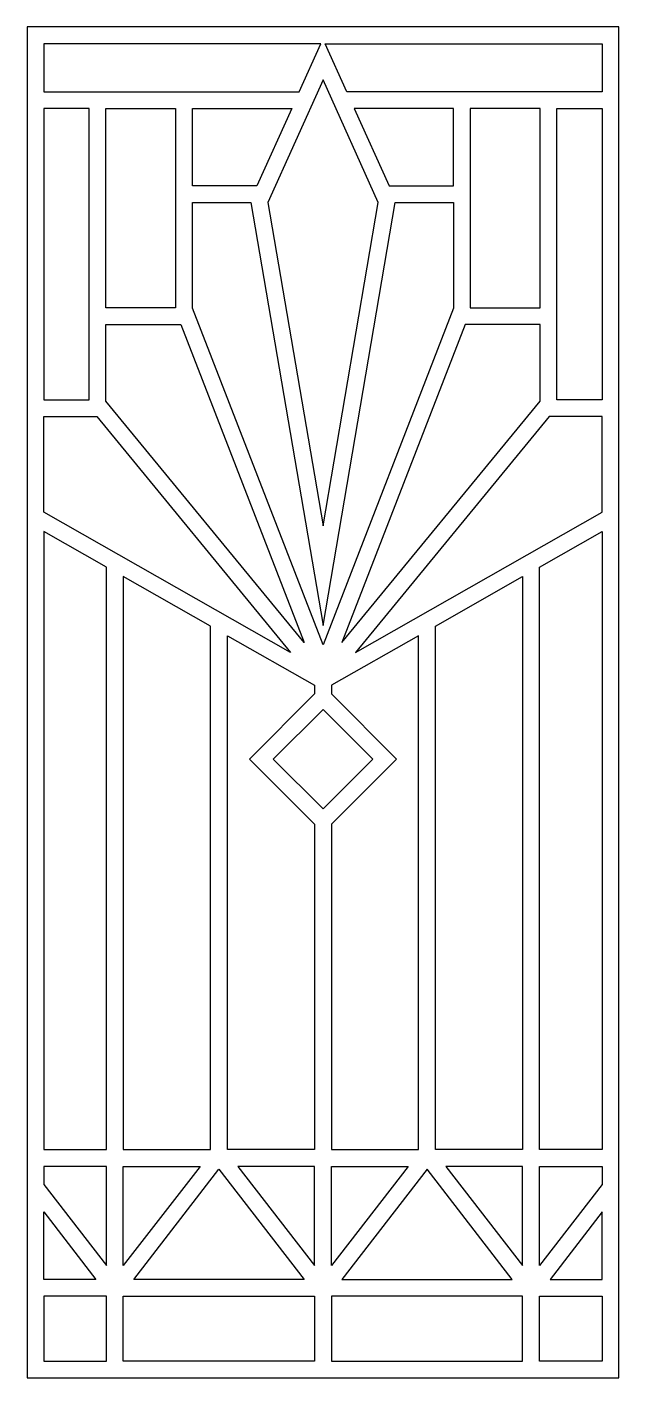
# Model space of a CAD drawing. Extents: x 61 to 1121, y 43 to 2460.
import ezdxf

# ---------------------------------------------------------------- set-up
doc = ezdxf.new("R2010")
doc.units = 0
doc.layers.add('LAYER_01', color=7, linetype='CONTINUOUS')

msp = doc.modelspace()

# ---------------------------------------------------------------- linework, layer by layer
at = {"layer": 'LAYER_01'}
for points in [[(61.4, 42.6), (1121.1, 42.6), (1121.1, 2460.2), (61.4, 2460.2)], [(587.3, 2430.2), (91.4, 2430.2), (91.4, 2344.2), (548.7, 2344.2)], [(595.2, 2430.2), (1091.1, 2430.2), (1091.1, 2344.2), (633.8, 2344.2)], [(591.3, 1567.3), (690.1, 2146), (591.3, 2365.7), (492.5, 2146)], [(91.4, 1793), (172.4, 1793), (172.4, 2314.2), (91.4, 2314.2)], [(202.4, 2314.2), (327.5, 2314.2), (327.5, 1957.9), (202.4, 1957.9)], [(535.2, 2314.2), (473.1, 2176), (357.5, 2176), (357.5, 2314.2)], [(647.3, 2314.2), (709.5, 2176), (825, 2176), (825, 2314.2)], [(980.1, 2314.2), (855, 2314.2), (855, 1957.9), (980.1, 1957.9)], [(1091.1, 1793), (1010.1, 1793), (1010.1, 2314.2), (1091.1, 2314.2)], [(591.3, 1354.8), (357.5, 1957.1), (357.5, 2146), (462.1, 2146), (591.3, 1389.1), (720.5, 2146), (825, 2146), (825, 1957.1)], [(557.5, 1358.8), (202.4, 1790.9), (202.4, 1927.9), (336.7, 1927.9)], [(625, 1358.8), (980.1, 1790.9), (980.1, 1927.9), (845.9, 1927.9)], [(91.4, 1592), (91.4, 1763), (186.5, 1763), (533.3, 1341.1)], [(1091.1, 1592), (1091.1, 1763), (996, 1763), (649.3, 1341.1)], [(91.4, 1557.5), (91.4, 451.2), (203.8, 451.2), (203.8, 1493.7)], [(1091.1, 1557.5), (1091.1, 451.2), (978.7, 451.2), (978.7, 1493.7)], [(233.8, 451.2), (390.1, 451.2), (390.1, 1387.9), (233.8, 1476.6)], [(948.7, 451.2), (792.5, 451.2), (792.5, 1387.9), (948.7, 1476.6)], [(420.1, 451.2), (420.1, 1370.9), (576.3, 1282.2), (576.3, 1266.6), (459.8, 1150.1), (576.3, 1033.6), (576.3, 451.2)], [(762.5, 451.2), (762.5, 1370.9), (606.3, 1282.2), (606.3, 1266.6), (722.8, 1150.1), (606.3, 1033.6), (606.3, 451.2)], [(591.3, 1239.1), (680.3, 1150.1), (591.3, 1061), (502.2, 1150.1)], [(91.4, 389), (203.8, 243.6), (203.8, 421.2), (91.4, 421.2)], [(371.1, 421.2), (233.8, 243.6), (233.8, 421.2)], [(405.1, 416.1), (557.3, 219), (252.8, 219)], [(576.3, 243.6), (576.3, 421.2), (439, 421.2)], [(606.3, 243.6), (606.3, 421.2), (743.5, 421.2)], [(777.5, 416.1), (625.2, 219), (929.7, 219)], [(811.4, 421.2), (948.7, 243.6), (948.7, 421.2)], [(1091.1, 389), (978.7, 243.6), (978.7, 421.2), (1091.1, 421.2)], [(91.4, 219), (91.4, 340), (184.9, 219)], [(1091.1, 219), (1091.1, 340), (997.7, 219)], [(203.8, 72.6), (203.8, 189), (91.4, 189), (91.4, 72.6)], [(233.8, 72.6), (233.8, 189), (576.3, 189), (576.3, 72.6)], [(948.7, 72.6), (948.7, 189), (606.3, 189), (606.3, 72.6)], [(978.7, 72.6), (978.7, 189), (1091.1, 189), (1091.1, 72.6)]]:
    msp.add_lwpolyline(points, close=True, dxfattribs=at)

doc.saveas('drawing.dxf')
